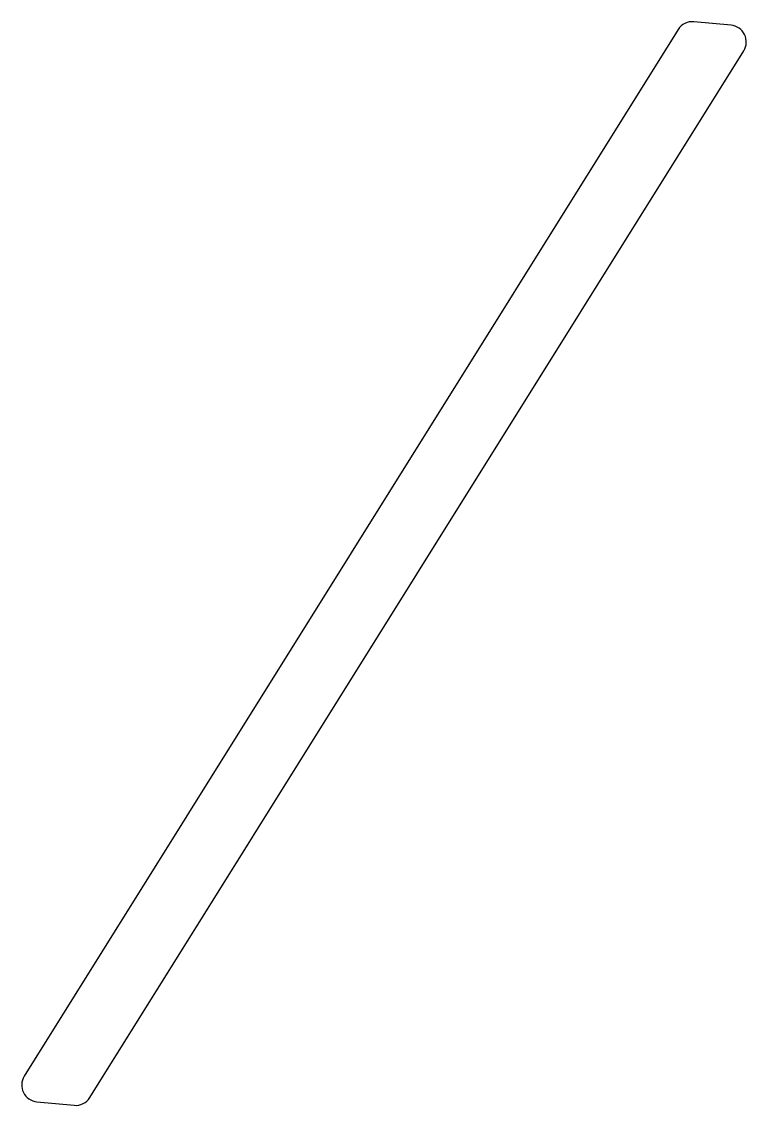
# Model space of a CAD drawing. Header units: millimetres. Extents: x 172.5 to 183.4, y -173.9 to -157.7.
import ezdxf

# ---------------------------------------------------------------- set-up
doc = ezdxf.new("R2010")
doc.units = ezdxf.units.MM

msp = doc.modelspace()

# ---------------------------------------------------------------- linework, layer by layer
for p, q in [((183.133, -157.74), (182.577, -157.687)), ((182.341, -157.803), (172.569, -173.442)), ((173.549, -173.76), (183.321, -158.121)), ((172.757, -173.824), (173.313, -173.876))]:
    msp.add_line(p, q)
for centre, start, end in [((182.553, -157.936), 84.5651, 148), ((183.109, -157.989), 328, 84.5651), ((172.781, -173.575), 148, 264.5651), ((173.337, -173.628), 264.5651, 328)]:
    msp.add_arc(centre, 0.25, start, end)

doc.saveas('drawing.dxf')
